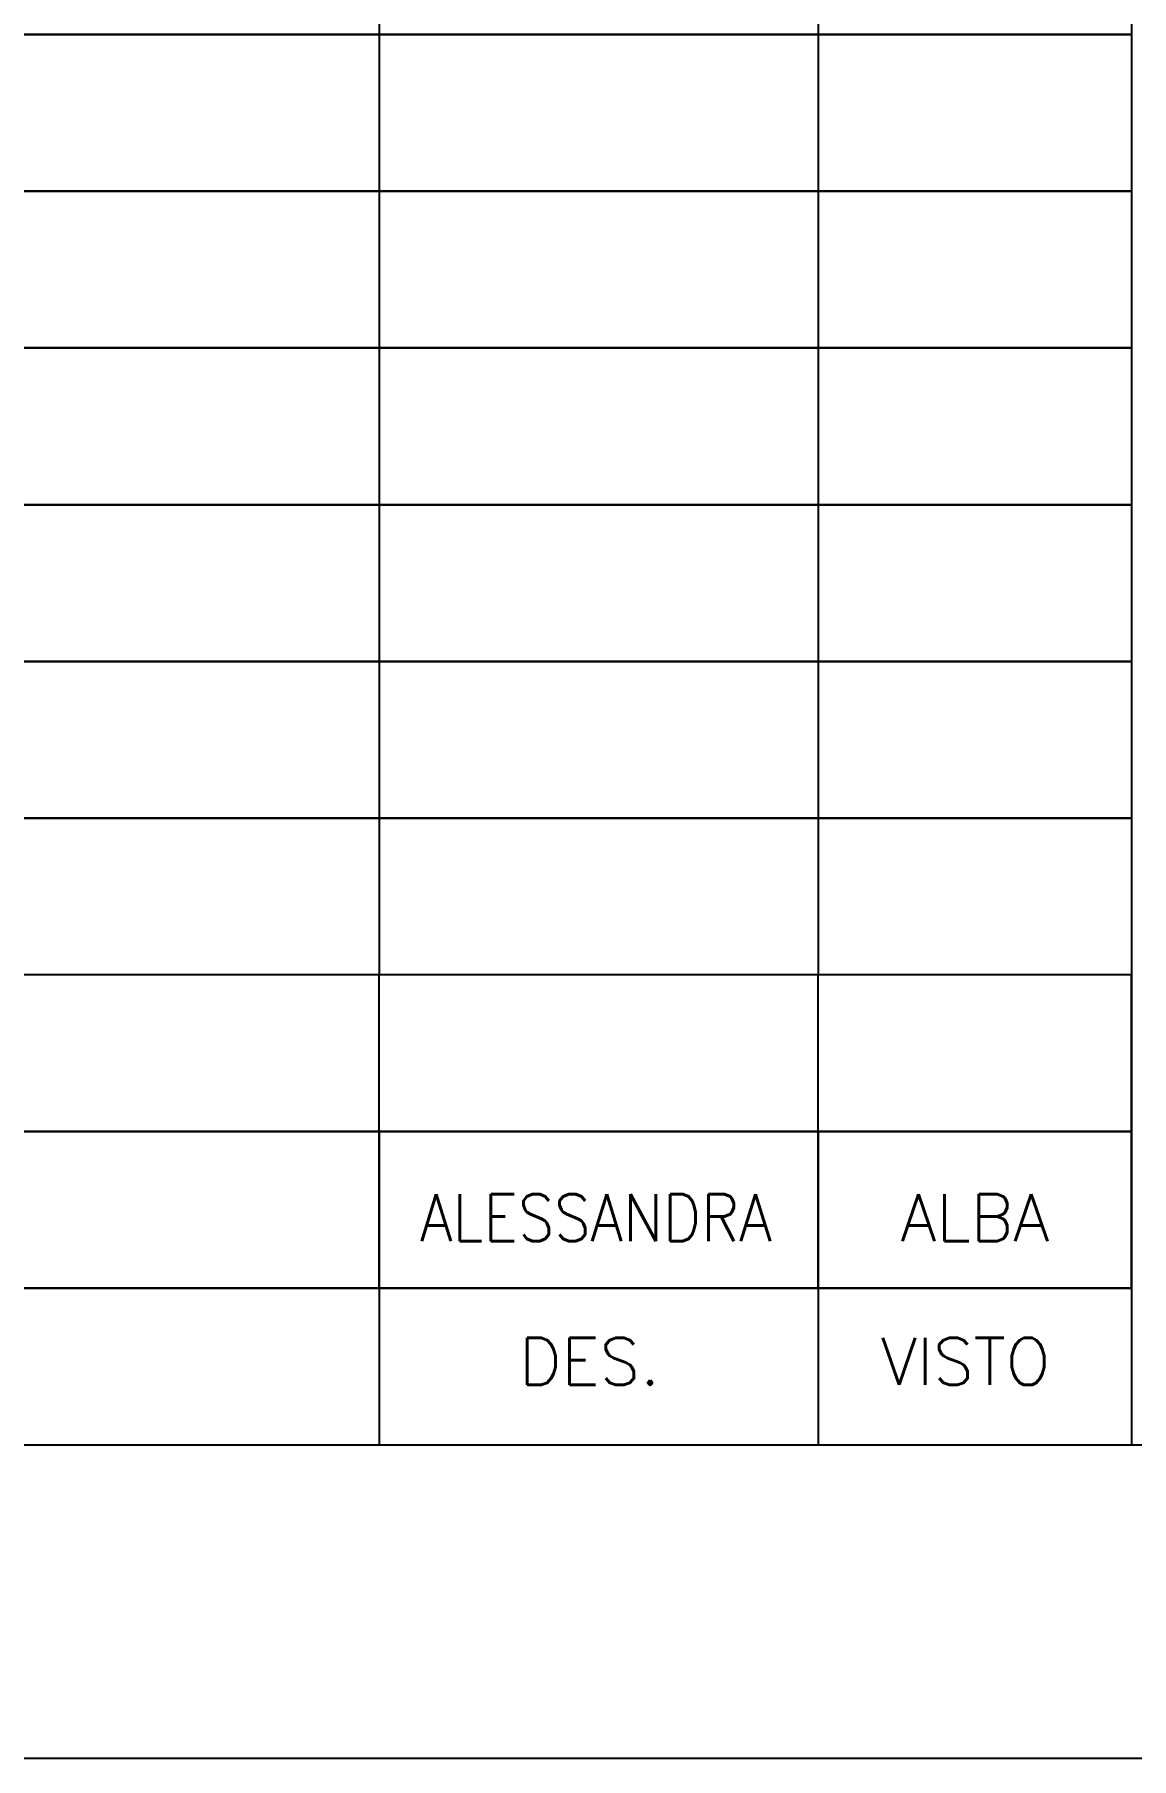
# Model space of a CAD drawing. Header units: centimetres. Extents: x 1658 to 6058, y 7825 to 9310.
# Drawn here: x 2658.4 to 2833.4, y 7824.9 to 8099.9 of the extents above; entities that cross this region are included whole.
import ezdxf
from ezdxf.enums import TextEntityAlignment as Align

# ---------------------------------------------------------------- set-up
doc = ezdxf.new("R2010")
doc.units = ezdxf.units.CM
doc.header["$LTSCALE"] = 50
doc.header["$MEASUREMENT"] = 0
doc.layers.add('COTAS-PRECON', color=1, linetype='Continuous')
doc.layers.add('FORMATO-PRECON', color=2, linetype='Continuous')
doc.styles.add('PRECON-ROMANS', font='romans.shx')
doc.styles.add('ROMANS', font='ROMANS.SHX', dxfattribs={"oblique": 15, "height": 3})

# ---------------------------------------------------------------- blocks, each defined once
blk = doc.blocks.new('REV-A3-V')
at = {"layer": 'FORMATO-PRECON', "color": 1}
for p, q in [((780, 50), (780, 9.14)), ((920, 50), (920, 9.14))]:
    blk.add_line(p, q, dxfattribs=at)
for points in [[(1020, 50), (0, 50)], [(780, 50), (780, 0)], [(920, 50), (920, 0)]]:
    blk.add_lwpolyline(points, dxfattribs=at)
blk.add_lwpolyline([(1020, 0), (0, 0), (0, 50), (1020, 50)], close=True, dxfattribs=at)
at = {"layer": 'FORMATO-PRECON', "color": 2, "style": 'PRECON-ROMANS', "flags": 12}
for p in [(24.75, 24.02), (132.78, 24.02), (497.22, 24.02)]:
    blk.add_attdef('X', text='', height=15, dxfattribs=at).set_placement(p, align=Align.MIDDLE_CENTER)
at = {"layer": 'FORMATO-PRECON', "style": 'PRECON-ROMANS', "flags": 12}
for p in [(849.12, 22.55), (970.03, 22.55)]:
    blk.add_attdef('X', text='', height=15, dxfattribs=at).set_placement(p, align=Align.MIDDLE_CENTER)
blk = doc.blocks.new('A$C6E105C5C')
at = {"layer": 'FORMATO-PRECON', "color": 6}
blk.add_line((0, 50), (1020, 50), dxfattribs=at)
at = {"layer": 'FORMATO-PRECON', "color": 3}
blk.add_lwpolyline([(0, 50), (1020, 50), (1020, 0), (0, 0)], close=True, dxfattribs=at)
at = {"layer": 'FORMATO-PRECON', "color": 1}
for points in [[(780, 50), (780, 0)], [(920, 50), (920, 0)]]:
    blk.add_lwpolyline(points, dxfattribs=at)
at = {"layer": 'FORMATO-PRECON', "style": 'ROMANS'}
for s, p in [('DES.', (824.62, 19.18)), ('VISTO', (940.04, 19.18))]:
    blk.add_text(s, height=15, dxfattribs=at).set_placement(p)
blk = doc.blocks.new('A$C12EB5E76')
at = {"layer": 'FORMATO-PRECON'}
blk.add_lwpolyline([(-114.69, 1254.28), (-114.69, 4224.28), (4085.31, 4224.28), (4085.31, 1254.28)], close=True, dxfattribs=at)
at = {"layer": 'FORMATO-PRECON', "color": 6}
blk.add_lwpolyline([(135.31, 1354.28), (135.31, 4124.28), (3985.31, 4124.28), (3985.31, 1354.28)], close=True, dxfattribs=at)

msp = doc.modelspace()

# ---------------------------------------------------------------- linework, layer by layer
at = {"layer": 'FORMATO-PRECON', "color": 6}
msp.add_lwpolyline([(2323.357, 8124.924), (2833.357, 8124.924), (2833.357, 7874.924), (2323.357, 7874.924)], close=True, dxfattribs=at)

# ---------------------------------------------------------------- block references
at = {"color": 1, "xscale": 0.5000000000000071, "yscale": 0.5000000000000071, "zscale": 0.5000000000000071}
for name, p in [('REV-A3-V', (2323.357, 8099.924)), ('REV-A3-V', (2323.357, 8074.924)), ('REV-A3-V', (2323.357, 8049.924)), ('REV-A3-V', (2323.357, 8024.924)), ('REV-A3-V', (2323.357, 7999.924)), ('REV-A3-V', (2323.357, 7974.924)), ('REV-A3-V', (2323.357, 7949.924)), ('A$C6E105C5C', (2323.357, 7874.924))]:
    msp.add_blockref(name, p, dxfattribs=at)
at = {"color": 1, "xscale": -0.5000000000000071, "yscale": 0.5000000000000071, "zscale": 0.5000000000000071, "rotation": 180}
for p in [(2323.357, 7949.924), (2323.357, 7924.924)]:
    msp.add_blockref('REV-A3-V', p, dxfattribs=at)
at = {"color": 1}
ref = msp.add_blockref('REV-A3-V', (2323.357, 7899.924), dxfattribs=dict(at, xscale=0.5000000000000071, yscale=0.5000000000000071, zscale=0.5000000000000071))
ref.add_attrib('X', 'ALESSANDRA', dxfattribs={"layer": 'FORMATO-PRECON', "height": 7.5, "style": 'PRECON-ROMANS', "width": 0.9, "flags": 12}).set_placement((2747.919, 7911.201), align=Align.MIDDLE_CENTER)
ref.add_attrib('X', 'ALBA', dxfattribs={"layer": 'FORMATO-PRECON', "height": 7.5, "style": 'PRECON-ROMANS', "flags": 12}).set_placement((2808.372, 7911.201), align=Align.MIDDLE_CENTER)
at = {"layer": 'COTAS-PRECON', "xscale": 0.5000000000000071, "yscale": 0.5000000000000071, "zscale": 0.5000000000000071}
msp.add_blockref('A$C12EB5E76', (1715.702, 7197.786), dxfattribs=at)

doc.saveas('drawing.dxf')
